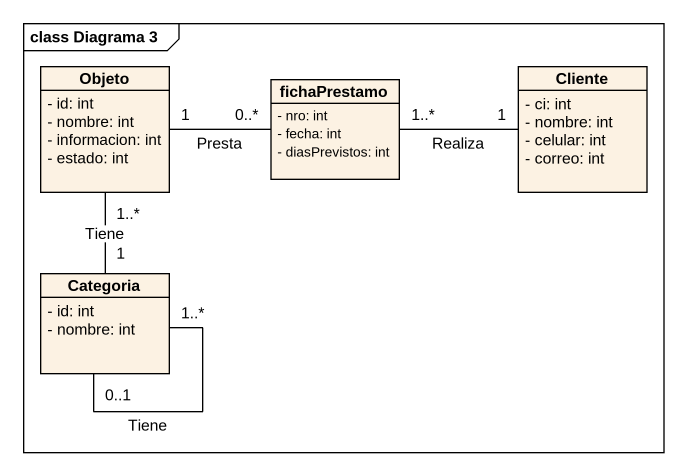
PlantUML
@startuml
mainframe class Diagrama 3
hide circle
hide empty members
skinparam classAttributeIconSize 0
class Objeto {
  - id: int
  - nombre: int
  - informacion: int
  - estado: int
}
class fichaPrestamo {
  - nro: int
  - fecha: int
  - diasPrevistos: int
}
class Cliente {
  - ci: int
  - nombre: int
  - celular: int
  - correo: int
}
class Categoria {
  - id: int
  - nombre: int
}
Objeto "1..*" -- "1" Categoria : Tiene
fichaPrestamo "0..*" -left- "1" Objeto : Presta
Cliente "1" -left- "1..*" fichaPrestamo : Realiza
Categoria "0..1" -- "1..*" Categoria : Tiene
@enduml
